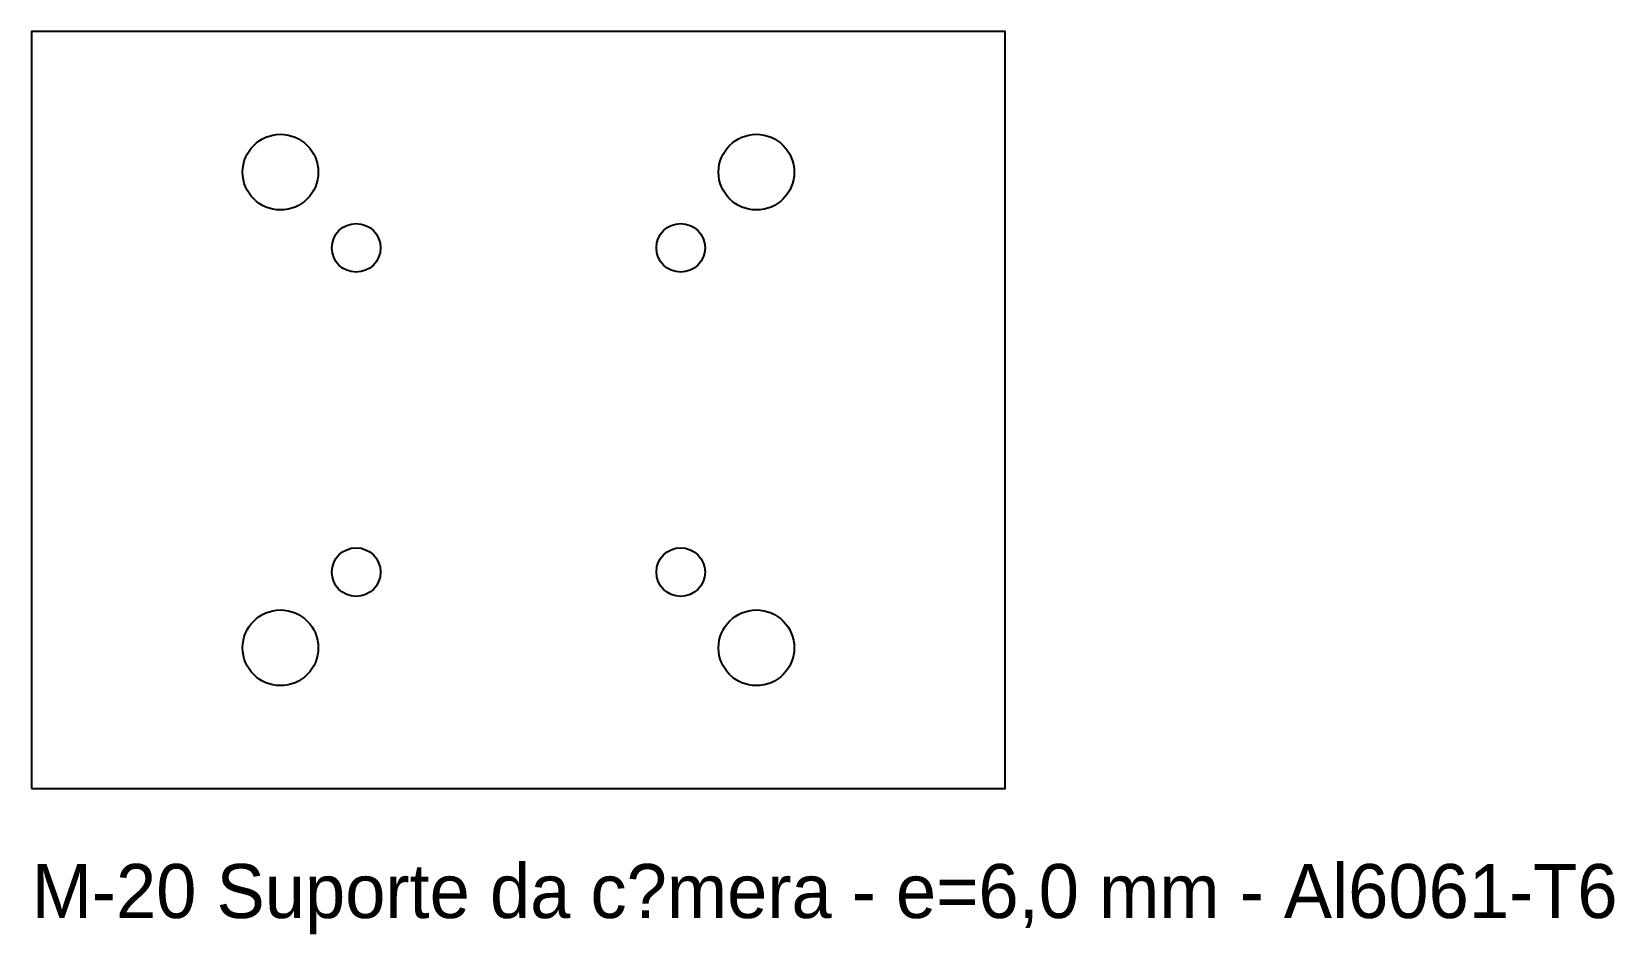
# Model space of a CAD drawing. Header units: millimetres. Extents: x 0 to 146, y -14 to 70.
import ezdxf

# ---------------------------------------------------------------- set-up
doc = ezdxf.new("R2010")
doc.units = ezdxf.units.MM

msp = doc.modelspace()

# ---------------------------------------------------------------- linework, layer by layer
at = {"layer": 'CORTE'}
msp.add_lwpolyline([(0, 0), (90, 0), (90, 70), (0, 70)], close=True, dxfattribs=at)
at = {"layer": 'FUROS'}
for centre, radius in [((23, 57), 3.5), ((67, 57), 3.5), ((30, 50), 2.25), ((60, 50), 2.25), ((30, 20), 2.25), ((60, 20), 2.25), ((23, 13), 3.5), ((67, 13), 3.5)]:
    msp.add_circle(centre, radius, dxfattribs=at)

# ---------------------------------------------------------------- texts
at = {"layer": 'GRAVAR-NAO'}
msp.add_text('M-20 Suporte da c?mera - e=6,0 mm - Al6061-T6', height=5, dxfattribs=at).set_placement((0, -12))

doc.saveas('drawing.dxf')
